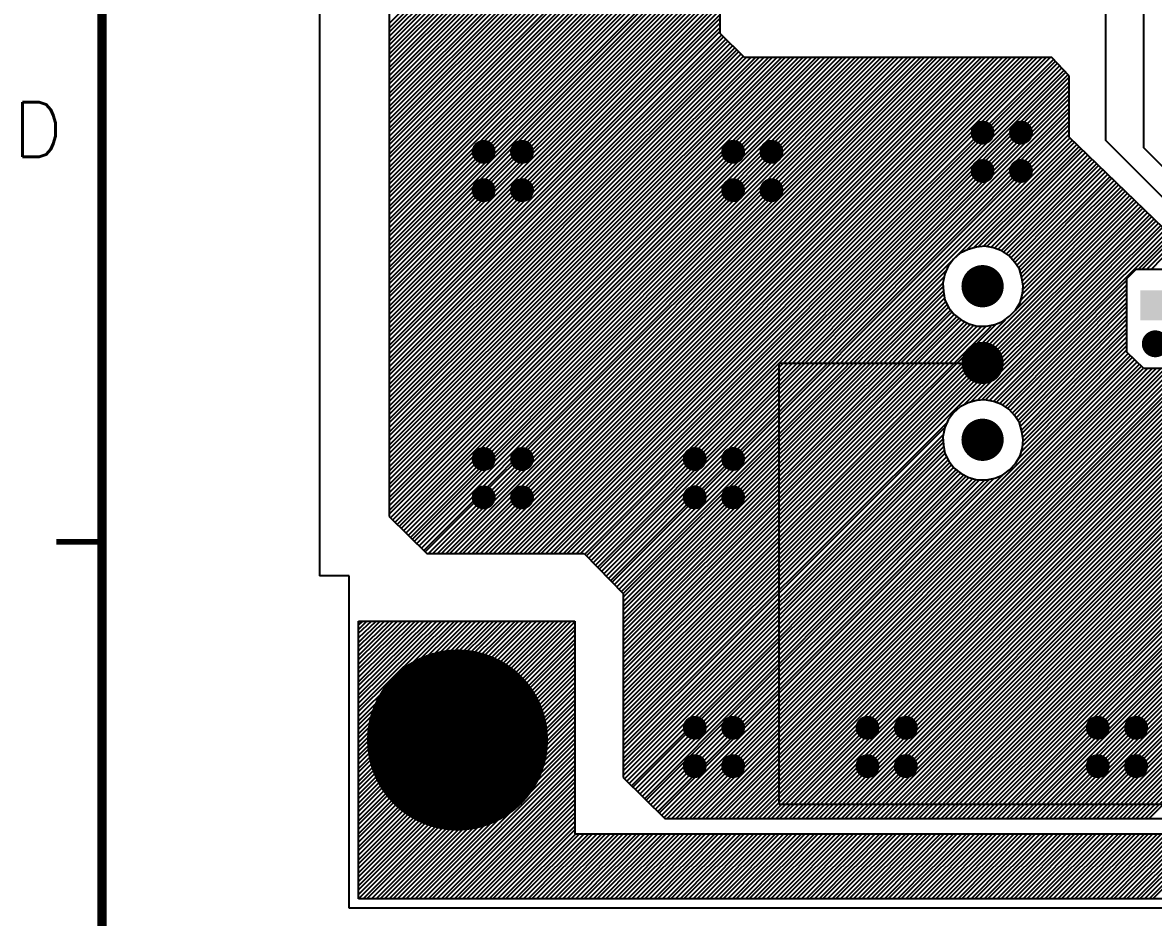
# Model space of a CAD drawing. Extents: x 295 to 953, y 10 to 290.
# Drawn here: x 487.6 to 549.4, y 84.5 to 133.3 of the extents above; entities that cross this region are included whole.
import ezdxf
from ezdxf.enums import TextEntityAlignment as Align

# ---------------------------------------------------------------- set-up
doc = ezdxf.new("R2010")
doc.units = 0
doc.header["$LTSCALE"] = 5
doc.header["$MEASUREMENT"] = 0
doc.layers.get('0').update_dxf_attribs({"linetype": 'CONTINUOUS', "lineweight": 25})
for name, color, linetype in [('ART01_PHO', 7, 'CONTINUOUS'), ('문자', 4, 'CONTINUOUS'), ('테두리', 3, 'CONTINUOUS')]:
    doc.layers.add(name, color=color, linetype=linetype)
doc.styles.get("Standard").update_dxf_attribs({"font": 'simplex.shx'})

# ---------------------------------------------------------------- blocks, each defined once
blk = doc.blocks.new('C')
at = {"layer": '테두리'}
for points, const_width in [([(15, 285), (15, 15), (405, 15), (405, 285), (15, 285)], 0.5), ([(12.5, 105), (15, 105)], 0.3)]:
    blk.add_lwpolyline(points, dxfattribs=dict(at, const_width=const_width))
at = {"layer": '문자'}
blk.add_text('D', height=3, dxfattribs=at).set_placement((11.5, 127.5), align=Align.MIDDLE)

msp = doc.modelspace()

# ---------------------------------------------------------------- linework, layer by layer
for points, const_width in [([(539.729, 127.329, 1), (540.378, 127.329, 1)], 0.65), ([(541.824, 127.329, 1), (542.474, 127.329, 1)], 0.65), ([(512.487, 126.281, 1), (513.137, 126.281, 1)], 0.65), ([(514.583, 126.281, 1), (515.232, 126.281, 1)], 0.65), ([(526.108, 126.281, 1), (526.757, 126.281, 1)], 0.65), ([(528.203, 126.281, 1), (528.853, 126.281, 1)], 0.65), ([(539.729, 125.234, 1), (540.378, 125.234, 1)], 0.65), ([(541.824, 125.234, 1), (542.474, 125.234, 1)], 0.65), ([(512.487, 124.186, 1), (513.137, 124.186, 1)], 0.65), ([(514.583, 124.186, 1), (515.232, 124.186, 1)], 0.65), ([(526.108, 124.186, 1), (526.757, 124.186, 1)], 0.65), ([(528.203, 124.186, 1), (528.853, 124.186, 1)], 0.65), ([(539.477, 118.947, 1), (540.63, 118.947, 1)], 1.153), ([(549.116, 115.804, 1), (549.85, 115.804, 1)], 0.733), ([(539.477, 114.756, 1), (540.63, 114.756, 1)], 1.153), ([(539.477, 110.565, 1), (540.63, 110.565, 1)], 1.153), ([(512.487, 109.517, 1), (513.137, 109.517, 1)], 0.65), ([(514.583, 109.517, 1), (515.232, 109.517, 1)], 0.65), ([(524.012, 109.517, 1), (524.662, 109.517, 1)], 0.65), ([(526.108, 109.517, 1), (526.757, 109.517, 1)], 0.65), ([(512.487, 107.422, 1), (513.137, 107.422, 1)], 0.65), ([(514.583, 107.422, 1), (515.232, 107.422, 1)], 0.65), ([(524.012, 107.422, 1), (524.662, 107.422, 1)], 0.65), ([(526.108, 107.422, 1), (526.757, 107.422, 1)], 0.65), ([(508.914, 94.178, 1), (513.86, 94.178, 1)], 4.945), ([(524.012, 94.849, 1), (524.662, 94.849, 1)], 0.65), ([(526.108, 94.849, 1), (526.757, 94.849, 1)], 0.65), ([(533.442, 94.849, 1), (534.092, 94.849, 1)], 0.65), ([(535.538, 94.849, 1), (536.187, 94.849, 1)], 0.65), ([(546.015, 94.849, 1), (546.665, 94.849, 1)], 0.65), ([(548.111, 94.849, 1), (548.76, 94.849, 1)], 0.65), ([(524.012, 92.753, 1), (524.662, 92.753, 1)], 0.65), ([(526.108, 92.753, 1), (526.757, 92.753, 1)], 0.65), ([(533.442, 92.753, 1), (534.092, 92.753, 1)], 0.65), ([(535.538, 92.753, 1), (536.187, 92.753, 1)], 0.65), ([(546.015, 92.753, 1), (546.665, 92.753, 1)], 0.65), ([(548.111, 92.753, 1), (548.76, 92.753, 1)], 0.65)]:
    msp.add_lwpolyline(points, format="xyb", close=True, dxfattribs=dict(const_width=const_width))
msp.add_solid([(550.3, 118.717), (550.3, 117.082), (548.666, 118.717), (548.666, 117.082)])
at = {"layer": 'ART01_PHO', "color": 7}
for p, q in [((503.843, 231.853), (503.843, 103.147)), ((507.657, 181.519), (507.657, 106.374)), ((507.657, 133.28), (531.378, 157.001)), ((507.657, 133.029), (531.629, 157.001)), ((507.657, 132.819), (531.839, 157.001)), ((507.657, 132.568), (532.09, 157.001)), ((507.657, 132.316), (532.342, 157.001)), ((507.657, 132.107), (532.551, 157.001)), ((507.657, 131.855), (532.803, 157.001)), ((507.657, 131.604), (533.054, 157.001)), ((507.657, 131.394), (533.264, 157.001)), ((507.657, 131.143), (529.492, 152.978)), ((507.657, 130.891), (529.492, 152.727)), ((507.657, 130.682), (529.492, 152.517)), ((507.657, 130.43), (529.492, 152.266)), ((507.657, 130.179), (529.492, 152.014)), ((548.854, 126.491), (548.854, 152.266)), ((507.657, 129.969), (529.492, 151.805)), ((507.657, 129.718), (529.492, 151.553)), ((507.657, 129.467), (529.492, 151.302)), ((507.657, 129.257), (529.492, 151.092)), ((507.657, 129.006), (529.492, 150.841)), ((507.657, 128.754), (529.492, 150.589)), ((507.657, 128.544), (529.492, 150.38)), ((507.657, 128.293), (529.492, 150.128)), ((507.657, 128.042), (529.492, 149.877)), ((507.657, 127.832), (529.492, 149.667)), ((507.657, 127.581), (529.492, 149.416)), ((507.657, 127.371), (529.492, 149.206)), ((507.657, 127.12), (529.492, 148.955)), ((507.657, 126.868), (529.492, 148.703)), ((507.657, 126.659), (529.492, 148.494)), ((507.657, 126.407), (529.492, 148.242)), ((507.657, 126.156), (529.492, 147.991)), ((507.657, 125.946), (529.492, 147.781)), ((507.657, 125.695), (529.492, 147.53)), ((507.657, 125.443), (529.492, 147.278)), ((507.657, 125.234), (529.492, 147.069)), ((507.657, 124.982), (529.492, 146.817)), ((507.657, 124.731), (529.492, 146.566)), ((507.657, 124.521), (529.492, 146.356)), ((507.657, 124.27), (529.492, 146.105)), ((507.657, 124.018), (529.492, 145.853)), ((507.657, 123.809), (529.492, 145.644)), ((507.657, 123.557), (529.492, 145.392)), ((507.657, 123.306), (529.492, 145.141)), ((507.657, 123.096), (529.492, 144.931)), ((507.657, 122.845), (529.492, 144.68)), ((507.657, 122.593), (529.492, 144.428)), ((507.657, 122.384), (529.492, 144.219)), ((507.657, 122.132), (529.492, 143.967)), ((507.657, 121.881), (529.492, 143.716)), ((507.657, 121.671), (529.492, 143.506)), ((507.657, 121.42), (529.492, 143.255)), ((507.657, 121.168), (529.492, 143.003)), ((507.657, 120.959), (529.492, 142.794)), ((507.657, 120.707), (529.492, 142.542)), ((507.657, 120.456), (529.492, 142.291)), ((507.657, 120.246), (529.492, 142.081)), ((507.657, 119.995), (529.492, 141.83)), ((507.657, 119.785), (529.492, 141.62)), ((507.657, 119.534), (529.492, 141.369)), ((507.657, 119.282), (529.492, 141.117)), ((507.657, 119.073), (529.492, 140.908)), ((507.657, 118.821), (529.492, 140.656)), ((507.657, 118.57), (529.492, 140.405)), ((507.657, 118.36), (529.492, 140.195)), ((507.657, 118.109), (529.492, 139.944)), ((546.759, 138.854), (546.759, 126.91)), ((507.657, 117.857), (525.72, 135.921)), ((525.72, 132.735), (525.72, 135.921)), ((507.657, 117.648), (525.72, 135.711)), ((507.657, 117.396), (525.72, 135.46)), ((507.657, 117.145), (525.72, 135.208)), ((507.657, 116.935), (525.72, 134.999)), ((507.657, 116.684), (525.72, 134.747)), ((507.657, 116.433), (525.72, 134.496)), ((507.657, 116.223), (525.72, 134.286)), ((507.657, 115.971), (525.72, 134.035)), ((507.657, 115.72), (525.72, 133.783)), ((507.657, 115.51), (525.72, 133.574)), ((507.657, 115.259), (525.72, 133.322)), ((507.657, 115.008), (525.72, 133.071)), ((507.657, 114.798), (525.72, 132.861)), ((527.061, 131.436), (525.72, 132.735)), ((507.657, 114.547), (525.804, 132.652)), ((507.657, 114.295), (525.93, 132.568)), ((507.657, 114.086), (526.055, 132.442)), ((507.657, 113.834), (526.139, 132.316)), ((507.657, 113.583), (526.265, 132.191)), ((507.657, 113.373), (526.391, 132.065)), ((507.657, 113.122), (526.516, 131.939)), ((507.657, 112.87), (526.642, 131.855)), ((507.657, 112.661), (526.726, 131.73)), ((507.657, 112.409), (526.852, 131.604)), ((507.657, 112.158), (526.977, 131.478)), ((507.657, 111.948), (527.145, 131.436)), ((507.657, 111.697), (527.396, 131.436)), ((507.657, 111.487), (527.648, 131.436)), ((507.657, 111.236), (527.857, 131.436)), ((507.657, 110.984), (528.109, 131.436)), ((507.657, 110.775), (528.36, 131.436)), ((507.657, 110.523), (528.57, 131.436)), ((507.657, 110.272), (528.821, 131.436)), ((507.657, 110.062), (529.073, 131.436)), ((507.657, 109.811), (529.282, 131.436)), ((507.657, 109.559), (529.534, 131.436)), ((507.657, 109.35), (529.743, 131.436)), ((507.657, 109.098), (529.995, 131.436)), ((507.657, 108.847), (530.246, 131.436)), ((507.657, 108.637), (530.456, 131.436)), ((507.657, 108.386), (530.707, 131.436)), ((507.657, 108.134), (530.959, 131.436)), ((507.657, 107.925), (531.168, 131.436)), ((507.657, 107.673), (531.42, 131.436)), ((507.657, 107.422), (531.671, 131.436)), ((507.657, 107.212), (531.881, 131.436)), ((507.657, 106.961), (532.132, 131.436)), ((507.657, 106.709), (532.384, 131.436)), ((507.657, 106.5), (532.593, 131.436)), ((507.741, 106.332), (532.845, 131.436)), ((507.866, 106.206), (533.096, 131.436)), ((507.992, 106.081), (533.306, 131.436)), ((508.118, 105.955), (533.557, 131.436)), ((508.202, 105.829), (533.809, 131.436)), ((508.327, 105.745), (534.018, 131.436)), ((508.453, 105.62), (534.27, 131.436)), ((508.579, 105.494), (534.521, 131.436)), ((508.705, 105.368), (534.731, 131.436)), ((508.83, 105.243), (534.982, 131.436)), ((508.914, 105.117), (535.234, 131.436)), ((509.04, 105.033), (535.443, 131.436)), ((509.166, 104.907), (535.695, 131.436)), ((509.291, 104.782), (535.946, 131.436)), ((509.417, 104.656), (536.156, 131.436)), ((509.543, 104.53), (536.407, 131.436)), ((509.627, 104.446), (536.659, 131.436)), ((509.794, 104.362), (536.868, 131.436)), ((510.046, 104.362), (537.12, 131.436)), ((510.297, 104.362), (537.371, 131.436)), ((510.507, 104.362), (537.581, 131.436)), ((510.758, 104.362), (537.832, 131.436)), ((510.968, 104.362), (538.042, 131.436)), ((511.219, 104.362), (538.293, 131.436)), ((511.471, 104.362), (538.545, 131.436)), ((511.68, 104.362), (538.754, 131.436)), ((511.932, 104.362), (539.006, 131.436)), ((512.183, 104.362), (539.257, 131.436)), ((512.393, 104.362), (539.467, 131.436)), ((512.644, 104.362), (539.718, 131.436)), ((512.896, 104.362), (539.969, 131.436)), ((513.105, 104.362), (540.179, 131.436)), ((513.357, 104.362), (540.43, 131.436)), ((513.608, 104.362), (540.682, 131.436)), ((513.818, 104.362), (540.892, 131.436)), ((514.069, 104.362), (541.143, 131.436)), ((514.321, 104.362), (541.394, 131.436)), ((514.53, 104.362), (541.604, 131.436)), ((514.782, 104.362), (541.855, 131.436)), ((515.033, 104.362), (542.107, 131.436)), ((515.243, 104.362), (542.316, 131.436)), ((515.494, 104.362), (542.568, 131.436)), ((515.746, 104.362), (542.819, 131.436)), ((515.955, 104.362), (543.029, 131.436)), ((516.207, 104.362), (543.28, 131.436)), ((516.458, 104.362), (543.532, 131.436)), ((516.668, 104.362), (543.741, 131.436)), ((516.919, 104.362), (543.909, 131.311)), ((517.17, 104.362), (544.035, 131.227)), ((517.38, 104.362), (544.119, 131.101)), ((517.631, 104.362), (544.244, 130.975)), ((543.825, 131.436), (527.061, 131.436)), ((544.789, 130.43), (543.825, 131.436)), ((517.883, 104.362), (544.37, 130.85)), ((518.092, 104.362), (544.496, 130.724)), ((518.344, 104.321), (544.621, 130.64)), ((518.428, 104.237), (544.747, 130.514)), ((518.553, 104.111), (544.789, 130.347)), ((544.789, 127.078), (544.789, 130.43)), ((518.679, 103.985), (544.789, 130.095)), ((518.805, 103.859), (544.789, 129.886)), ((518.931, 103.734), (544.789, 129.634)), ((519.056, 103.608), (544.789, 129.383)), ((519.14, 103.524), (544.789, 129.173)), ((519.266, 103.398), (544.789, 128.922)), ((519.392, 103.273), (544.789, 128.67)), ((519.517, 103.147), (544.789, 128.461)), ((519.643, 103.021), (544.789, 128.209)), ((519.769, 102.896), (544.789, 127.958)), ((519.853, 102.812), (544.789, 127.748)), ((519.978, 102.686), (544.789, 127.497)), ((520.104, 102.56), (544.789, 127.245)), ((520.23, 102.435), (544.831, 127.036)), ((520.356, 102.309), (544.957, 126.91)), ((539.215, 120.959), (545.083, 126.826)), ((539.55, 121.043), (545.208, 126.7)), ((539.844, 121.126), (545.334, 126.575)), ((550.447, 121.629), (544.789, 127.078)), ((552.417, 121.252), (546.759, 126.91)), ((540.095, 121.126), (545.418, 126.449)), ((540.305, 121.126), (545.544, 126.365)), ((540.514, 121.085), (545.669, 126.239)), ((540.724, 121.043), (545.795, 126.114)), ((540.892, 120.959), (545.921, 125.988)), ((553.884, 121.462), (548.854, 126.491)), ((541.059, 120.875), (546.046, 125.904)), ((541.185, 120.791), (546.172, 125.778)), ((541.353, 120.707), (546.298, 125.653)), ((541.478, 120.624), (546.382, 125.527)), ((541.604, 120.498), (546.507, 125.401)), ((541.73, 120.372), (546.633, 125.317)), ((541.814, 120.246), (546.759, 125.192)), ((541.939, 120.121), (546.885, 125.066)), ((542.023, 119.953), (547.01, 124.94)), ((542.065, 119.785), (547.136, 124.856)), ((542.149, 119.618), (547.262, 124.731)), ((542.191, 119.45), (547.388, 124.605)), ((542.233, 119.24), (547.471, 124.479)), ((542.233, 118.528), (547.849, 124.144)), ((542.275, 119.031), (547.597, 124.353)), ((542.275, 118.779), (547.723, 124.27)), ((520.439, 96.022), (548.226, 123.809)), ((520.439, 95.813), (548.351, 123.683)), ((520.439, 95.561), (548.435, 123.557)), ((541.897, 117.69), (548.1, 123.892)), ((542.149, 118.193), (547.974, 124.018)), ((520.439, 95.31), (548.561, 123.431)), ((520.439, 95.1), (548.687, 123.306)), ((520.439, 94.849), (548.812, 123.222)), ((520.439, 94.597), (548.938, 123.096)), ((520.439, 94.388), (549.064, 122.97)), ((520.439, 94.136), (549.19, 122.845)), ((539.047, 112.493), (549.315, 122.761)), ((539.425, 112.661), (549.441, 122.635)), ((539.76, 112.703), (549.525, 122.509)), ((540.011, 112.744), (549.651, 122.384)), ((540.221, 112.744), (549.776, 122.258)), ((540.43, 112.703), (549.902, 122.174)), ((540.64, 112.661), (550.028, 122.048)), ((540.808, 112.619), (550.154, 121.923)), ((540.975, 112.535), (550.279, 121.797)), ((548.561, 119.869), (550.405, 121.713)), ((539.718, 121.085), (539.257, 120.959)), ((540.179, 121.126), (539.718, 121.085)), ((540.64, 121.043), (540.179, 121.126)), ((541.101, 120.875), (540.64, 121.043)), ((548.771, 119.869), (550.447, 121.546)), ((549.022, 119.869), (550.447, 121.294)), ((549.274, 119.869), (550.447, 121.085)), ((538.461, 120.414), (538.167, 120.037)), ((538.838, 120.749), (538.461, 120.414)), ((539.257, 120.959), (538.838, 120.749)), ((541.478, 120.624), (541.101, 120.875)), ((541.814, 120.246), (541.478, 120.624)), ((520.439, 102.183), (538.084, 119.827)), ((538.167, 120.037), (538, 119.618)), ((542.065, 119.869), (541.814, 120.246)), ((542.191, 119.408), (542.065, 119.869)), ((547.932, 119.366), (548.435, 119.869)), ((548.435, 119.869), (549.902, 119.869)), ((520.439, 101.974), (537.958, 119.45)), ((520.439, 101.722), (537.916, 119.157)), ((538, 119.618), (537.874, 119.115)), ((541.143, 112.451), (547.932, 119.282)), ((542.275, 118.947), (542.191, 119.408)), ((547.932, 115.343), (547.932, 119.366)), ((520.439, 101.471), (537.874, 118.905)), ((520.439, 101.261), (537.916, 118.696)), ((537.874, 119.115), (537.916, 118.654)), ((537.916, 118.654), (538, 118.193)), ((541.311, 112.367), (547.932, 119.031)), ((541.436, 112.283), (547.932, 118.779)), ((541.562, 112.158), (547.932, 118.57)), ((542.233, 118.528), (542.275, 118.947)), ((520.439, 101.01), (537.916, 118.486)), ((520.439, 100.758), (537.958, 118.277)), ((520.439, 100.549), (538.042, 118.109)), ((520.439, 100.297), (538.125, 117.941)), ((538, 118.193), (538.209, 117.774)), ((541.688, 112.032), (547.932, 118.318)), ((541.772, 111.906), (547.932, 118.067)), ((541.855, 117.648), (542.107, 118.067)), ((542.107, 118.067), (542.233, 118.528)), ((520.439, 100.088), (538.209, 117.816)), ((520.439, 99.836), (538.293, 117.648)), ((520.439, 99.585), (538.377, 117.522)), ((520.439, 99.375), (538.503, 117.396)), ((538.209, 117.774), (538.503, 117.396)), ((538.503, 117.396), (538.88, 117.103)), ((541.143, 117.019), (541.52, 117.313)), ((541.52, 117.313), (541.855, 117.648)), ((541.897, 111.78), (547.932, 117.857)), ((541.981, 111.613), (547.932, 117.606)), ((542.065, 111.487), (547.932, 117.355)), ((520.439, 99.124), (538.628, 117.271)), ((520.439, 98.872), (538.754, 117.187)), ((520.439, 98.663), (538.88, 117.103)), ((520.439, 96.274), (541.311, 117.103)), ((520.439, 98.411), (539.047, 116.977)), ((520.439, 98.16), (539.215, 116.935)), ((520.439, 96.525), (540.808, 116.894)), ((520.439, 97.95), (539.383, 116.852)), ((520.439, 97.699), (539.55, 116.81)), ((520.439, 97.447), (539.76, 116.768)), ((520.439, 96.735), (540.514, 116.768)), ((520.439, 97.238), (539.969, 116.726)), ((520.439, 96.986), (540.221, 116.726)), ((538.88, 117.103), (539.299, 116.894)), ((539.299, 116.894), (539.76, 116.768)), ((539.76, 116.768), (540.263, 116.768)), ((540.263, 116.768), (540.724, 116.852)), ((540.724, 116.852), (541.143, 117.019)), ((542.149, 111.319), (547.932, 117.145)), ((542.191, 111.11), (547.932, 116.894)), ((542.233, 110.942), (547.932, 116.642)), ((542.275, 110.733), (547.932, 116.433)), ((542.275, 110.481), (547.932, 116.181)), ((542.023, 109.517), (547.932, 115.469)), ((542.191, 109.936), (547.932, 115.72)), ((542.233, 110.23), (547.932, 115.93)), ((522.661, 89.945), (548.016, 115.301)), ((522.828, 89.903), (548.142, 115.175)), ((523.08, 89.903), (548.226, 115.049)), ((523.331, 89.903), (548.351, 114.924)), ((548.854, 114.463), (547.932, 115.343)), ((523.541, 89.903), (548.477, 114.798)), ((523.792, 89.903), (548.603, 114.672)), ((524.044, 89.903), (548.729, 114.588)), ((524.253, 89.903), (548.812, 114.463)), ((524.505, 89.903), (549.064, 114.463)), ((524.756, 89.903), (549.315, 114.463)), ((524.966, 89.903), (549.525, 114.463)), ((525.217, 89.903), (549.776, 114.463)), ((525.469, 89.903), (550.028, 114.463)), ((525.678, 89.903), (550.237, 114.463)), ((525.93, 89.903), (550.489, 114.463)), ((526.181, 89.903), (550.615, 114.337)), ((528.947, 90.658), (528.947, 114.756)), ((528.947, 114.756), (540.053, 114.756)), ((550.531, 114.463), (548.854, 114.463)), ((526.391, 89.903), (550.74, 114.211)), ((526.642, 89.903), (550.866, 114.086)), ((526.894, 89.903), (550.992, 114.002)), ((527.103, 89.903), (551.076, 113.876)), ((527.355, 89.903), (551.076, 113.625)), ((542.526, 89.903), (566.582, 113.96)), ((542.777, 89.903), (566.582, 113.75)), ((527.606, 89.903), (551.076, 113.415)), ((527.816, 89.903), (551.076, 113.164)), ((542.987, 89.903), (566.582, 113.499)), ((543.238, 89.903), (566.582, 113.247)), ((543.49, 89.903), (566.582, 113.038)), ((528.067, 89.903), (551.076, 112.912)), ((528.319, 89.903), (551.076, 112.703)), ((528.528, 89.903), (551.076, 112.451)), ((538.838, 112.367), (538.461, 112.032)), ((539.257, 112.577), (538.838, 112.367)), ((539.718, 112.703), (539.257, 112.577)), ((540.179, 112.744), (539.718, 112.703)), ((540.64, 112.661), (540.179, 112.744)), ((541.101, 112.493), (540.64, 112.661)), ((541.478, 112.242), (541.101, 112.493)), ((543.699, 89.903), (566.582, 112.786)), ((543.951, 89.903), (566.582, 112.535)), ((528.78, 89.903), (551.076, 112.2)), ((528.989, 89.903), (551.076, 111.99)), ((538.461, 112.032), (538.167, 111.655)), ((541.814, 111.864), (541.478, 112.242)), ((542.065, 111.487), (541.814, 111.864)), ((544.202, 89.903), (566.582, 112.325)), ((544.412, 89.903), (566.582, 112.074)), ((544.663, 89.903), (566.582, 111.822)), ((520.439, 93.885), (538.167, 111.571)), ((520.439, 93.675), (537.958, 111.194)), ((529.241, 89.903), (551.076, 111.739)), ((529.492, 89.903), (551.076, 111.487)), ((529.702, 89.903), (551.076, 111.278)), ((538, 111.236), (537.874, 110.733)), ((538.167, 111.655), (538, 111.236)), ((542.191, 111.026), (542.065, 111.487)), ((544.873, 89.903), (566.582, 111.613)), ((545.124, 89.903), (566.582, 111.361)), ((520.439, 93.424), (537.916, 110.858)), ((520.439, 93.172), (537.874, 110.607)), ((529.953, 89.903), (551.076, 111.026)), ((530.204, 89.903), (551.076, 110.775)), ((530.414, 89.903), (551.076, 110.565)), ((537.874, 110.733), (537.916, 110.272)), ((542.275, 110.565), (542.191, 111.026)), ((542.233, 110.146), (542.275, 110.565)), ((545.376, 89.903), (566.582, 111.11)), ((545.585, 89.903), (566.582, 110.9)), ((545.837, 89.903), (566.582, 110.649)), ((520.439, 92.963), (537.874, 110.397)), ((520.439, 92.711), (537.916, 110.188)), ((520.439, 92.502), (537.958, 109.978)), ((530.665, 89.903), (551.076, 110.314)), ((530.917, 89.903), (551.076, 110.062)), ((537.916, 110.272), (538, 109.811)), ((542.107, 109.685), (542.233, 110.146)), ((546.088, 89.903), (566.582, 110.397)), ((546.298, 89.903), (566.582, 110.188)), ((546.549, 89.903), (566.582, 109.936)), ((520.439, 92.25), (538, 109.811)), ((520.523, 92.083), (538.084, 109.643)), ((520.649, 91.957), (538.167, 109.475)), ((520.775, 91.831), (538.251, 109.308)), ((531.126, 89.903), (551.076, 109.853)), ((531.378, 89.903), (551.076, 109.601)), ((531.629, 89.903), (551.076, 109.35)), ((538, 109.811), (538.209, 109.392)), ((538.209, 109.392), (538.503, 109.014)), ((541.855, 109.266), (542.107, 109.685)), ((546.801, 89.903), (566.582, 109.685)), ((547.01, 89.903), (566.582, 109.475)), ((520.9, 91.706), (538.335, 109.182)), ((520.984, 91.622), (538.461, 109.056)), ((521.11, 91.496), (538.586, 108.931)), ((521.236, 91.37), (538.712, 108.847)), ((521.361, 91.245), (538.838, 108.721)), ((531.839, 89.903), (551.076, 109.14)), ((532.09, 89.903), (551.076, 108.889)), ((538.503, 109.014), (538.88, 108.721)), ((538.88, 108.721), (539.299, 108.512)), ((541.143, 108.637), (541.52, 108.931)), ((541.52, 108.931), (541.855, 109.266)), ((547.262, 89.903), (566.582, 109.224)), ((547.513, 89.903), (566.582, 108.973)), ((547.723, 89.903), (566.582, 108.763)), ((521.487, 91.119), (539.006, 108.637)), ((521.613, 90.993), (539.131, 108.553)), ((521.697, 90.909), (539.299, 108.512)), ((521.822, 90.784), (539.508, 108.428)), ((521.948, 90.658), (539.676, 108.386)), ((522.074, 90.532), (539.886, 108.386)), ((522.2, 90.406), (540.137, 108.344)), ((522.325, 90.281), (540.389, 108.386)), ((522.409, 90.197), (540.682, 108.47)), ((522.535, 90.071), (541.101, 108.595)), ((532.342, 89.903), (551.076, 108.637)), ((532.551, 89.903), (551.076, 108.428)), ((532.803, 89.903), (551.076, 108.176)), ((539.299, 108.512), (539.76, 108.386)), ((539.76, 108.386), (540.263, 108.386)), ((540.263, 108.386), (540.724, 108.47)), ((540.724, 108.47), (541.143, 108.637)), ((547.974, 89.903), (566.582, 108.512)), ((548.226, 89.903), (566.582, 108.26)), ((548.435, 89.903), (566.582, 108.05)), ((533.054, 89.903), (551.076, 107.925)), ((533.264, 89.903), (551.076, 107.715)), ((533.515, 89.903), (551.076, 107.464)), ((548.687, 89.903), (566.582, 107.799)), ((548.938, 89.903), (566.582, 107.548)), ((533.767, 89.903), (551.076, 107.212)), ((533.976, 89.903), (551.076, 107.003)), ((549.148, 89.903), (566.582, 107.338)), ((507.657, 106.374), (509.71, 104.362)), ((534.228, 89.903), (551.076, 106.751)), ((534.479, 89.903), (551.076, 106.542)), ((534.689, 89.903), (551.076, 106.29)), ((534.94, 89.903), (551.076, 106.039)), ((535.192, 89.903), (551.076, 105.829)), ((535.401, 89.903), (551.076, 105.578)), ((535.653, 89.903), (551.076, 105.326)), ((535.904, 89.903), (551.076, 105.117)), ((509.71, 104.362), (518.302, 104.362)), ((518.302, 104.362), (520.439, 102.183)), ((536.114, 89.903), (551.076, 104.865)), ((536.365, 89.903), (551.076, 104.614)), ((536.575, 89.903), (551.076, 104.404)), ((536.826, 89.903), (551.118, 104.195)), ((537.078, 89.903), (551.243, 104.069)), ((537.287, 89.903), (551.369, 103.943)), ((537.539, 89.903), (551.495, 103.818)), ((537.79, 89.903), (551.62, 103.734)), ((505.478, 103.147), (503.843, 103.147)), ((505.478, 85), (505.478, 103.147)), ((538, 89.903), (551.746, 103.608)), ((538.251, 89.903), (551.83, 103.482)), ((538.503, 89.903), (551.956, 103.357)), ((538.712, 89.903), (552.081, 103.231)), ((538.964, 89.903), (552.207, 103.105)), ((539.215, 89.903), (552.333, 103.021)), ((539.425, 89.903), (552.459, 102.896)), ((539.676, 89.903), (552.542, 102.77)), ((539.928, 89.903), (552.668, 102.644)), ((540.137, 89.903), (552.794, 102.518)), ((520.439, 102.183), (520.439, 92.125)), ((540.389, 89.903), (552.92, 102.393)), ((540.64, 89.903), (553.045, 102.309)), ((540.85, 89.903), (553.129, 102.183)), ((541.101, 89.903), (553.297, 102.099)), ((541.353, 89.903), (553.548, 102.099)), ((541.562, 89.903), (553.758, 102.099)), ((541.814, 89.903), (554.009, 102.099)), ((542.065, 89.903), (554.261, 102.099)), ((542.275, 89.903), (554.47, 102.099)), ((505.98, 100.465), (506.232, 100.674)), ((505.98, 100.213), (506.441, 100.674)), ((505.98, 100.004), (506.693, 100.674)), ((505.98, 99.752), (506.944, 100.674)), ((505.98, 99.501), (507.154, 100.674)), ((505.98, 99.291), (507.405, 100.674)), ((505.98, 99.04), (507.657, 100.674)), ((505.98, 98.788), (507.866, 100.674)), ((505.98, 98.579), (508.118, 100.674)), ((505.98, 98.327), (508.369, 100.674)), ((505.98, 98.076), (508.579, 100.674)), ((505.98, 97.866), (508.83, 100.674)), ((505.98, 97.615), (509.082, 100.674)), ((505.98, 97.363), (509.291, 100.674)), ((505.98, 97.154), (509.543, 100.674)), ((505.98, 96.902), (509.794, 100.674)), ((505.98, 96.651), (510.004, 100.674)), ((505.98, 96.441), (510.255, 100.674)), ((505.98, 96.19), (510.507, 100.674)), ((505.98, 95.939), (510.716, 100.674)), ((505.98, 95.729), (510.968, 100.674)), ((505.98, 95.478), (511.219, 100.674)), ((505.98, 95.226), (511.429, 100.674)), ((505.98, 95.016), (511.68, 100.674)), ((505.98, 94.765), (511.932, 100.674)), ((505.98, 94.514), (512.141, 100.674)), ((505.98, 94.304), (512.393, 100.674)), ((505.98, 94.053), (512.644, 100.674)), ((505.98, 93.801), (512.854, 100.674)), ((505.98, 93.592), (513.105, 100.674)), ((505.98, 93.34), (513.357, 100.674)), ((505.98, 93.131), (513.566, 100.674)), ((505.98, 92.879), (513.818, 100.674)), ((505.98, 92.628), (514.027, 100.674)), ((505.98, 92.418), (514.279, 100.674)), ((505.98, 92.167), (514.53, 100.674)), ((505.98, 91.915), (514.74, 100.674)), ((505.98, 91.706), (514.991, 100.674)), ((505.98, 91.454), (515.243, 100.674)), ((505.98, 91.203), (515.452, 100.674)), ((505.98, 90.993), (515.704, 100.674)), ((505.98, 90.742), (515.955, 100.674)), ((505.98, 90.49), (516.165, 100.674)), ((505.98, 90.281), (516.416, 100.674)), ((505.98, 90.029), (516.668, 100.674)), ((505.98, 89.778), (516.877, 100.674)), ((505.98, 89.568), (517.129, 100.674)), ((505.98, 89.317), (517.38, 100.674)), ((505.98, 89.065), (517.59, 100.674)), ((505.98, 100.674), (517.799, 100.674)), ((505.98, 85.503), (505.98, 100.674)), ((505.98, 88.856), (517.799, 100.632)), ((517.799, 100.674), (517.799, 89.065)), ((505.98, 88.604), (517.799, 100.381)), ((505.98, 88.353), (517.799, 100.171)), ((505.98, 88.143), (517.799, 99.92)), ((505.98, 87.892), (517.799, 99.668)), ((505.98, 87.64), (517.799, 99.459)), ((505.98, 87.431), (517.799, 99.207)), ((505.98, 87.179), (517.799, 98.998)), ((505.98, 86.928), (517.799, 98.746)), ((505.98, 86.718), (517.799, 98.495)), ((505.98, 86.467), (517.799, 98.285)), ((505.98, 86.215), (517.799, 98.034)), ((505.98, 86.006), (517.799, 97.783)), ((505.98, 85.754), (517.799, 97.573)), ((505.98, 85.503), (517.799, 97.322)), ((506.232, 85.503), (517.799, 97.07)), ((506.441, 85.503), (517.799, 96.861)), ((506.693, 85.503), (517.799, 96.609)), ((506.944, 85.503), (517.799, 96.358)), ((507.154, 85.503), (517.799, 96.148)), ((507.405, 85.503), (517.799, 95.897)), ((507.657, 85.503), (517.799, 95.645)), ((507.866, 85.503), (517.799, 95.436)), ((508.118, 85.503), (517.799, 95.184)), ((508.369, 85.503), (517.799, 94.933)), ((508.579, 85.503), (517.799, 94.723)), ((508.83, 85.503), (517.799, 94.472)), ((509.082, 85.503), (517.799, 94.22)), ((509.291, 85.503), (517.799, 94.011)), ((509.543, 85.503), (517.799, 93.759)), ((509.794, 85.503), (517.799, 93.508)), ((510.004, 85.503), (517.799, 93.298)), ((510.255, 85.503), (517.799, 93.047)), ((510.507, 85.503), (517.799, 92.795)), ((510.716, 85.503), (517.799, 92.586)), ((510.968, 85.503), (517.799, 92.334)), ((511.219, 85.503), (517.799, 92.083)), ((520.439, 92.125), (522.703, 89.903)), ((511.429, 85.503), (517.799, 91.873)), ((511.68, 85.503), (517.799, 91.622)), ((511.89, 85.503), (517.799, 91.412)), ((512.141, 85.503), (517.799, 91.161)), ((512.393, 85.503), (517.799, 90.909)), ((512.602, 85.503), (517.799, 90.7)), ((512.854, 85.503), (517.799, 90.448)), ((513.105, 85.503), (517.799, 90.197)), ((570.857, 90.658), (528.947, 90.658)), ((513.315, 85.503), (517.799, 89.987)), ((513.566, 85.503), (517.799, 89.736)), ((522.703, 89.903), (566.582, 89.903)), ((513.818, 85.503), (517.799, 89.484)), ((514.027, 85.503), (517.799, 89.275)), ((514.279, 85.503), (517.841, 89.065)), ((514.53, 85.503), (518.051, 89.065)), ((514.74, 85.503), (518.302, 89.065)), ((514.991, 85.503), (518.553, 89.065)), ((515.243, 85.503), (518.763, 89.065)), ((515.452, 85.503), (519.014, 89.065)), ((515.704, 85.503), (519.266, 89.065)), ((515.955, 85.503), (519.475, 89.065)), ((516.165, 85.503), (519.727, 89.065)), ((516.416, 85.503), (519.978, 89.065)), ((516.668, 85.503), (520.188, 89.065)), ((516.877, 85.503), (520.439, 89.065)), ((517.129, 85.503), (520.691, 89.065)), ((517.38, 85.503), (520.9, 89.065)), ((517.59, 85.503), (521.152, 89.065)), ((517.799, 89.065), (841.805, 89.065)), ((517.841, 85.503), (521.361, 89.065)), ((518.092, 85.503), (521.613, 89.065)), ((518.302, 85.503), (521.864, 89.065)), ((518.553, 85.503), (522.074, 89.065)), ((518.805, 85.503), (522.325, 89.065)), ((519.014, 85.503), (522.577, 89.065)), ((519.266, 85.503), (522.786, 89.065)), ((519.475, 85.503), (523.038, 89.065)), ((519.727, 85.503), (523.289, 89.065)), ((519.978, 85.503), (523.499, 89.065)), ((520.188, 85.503), (523.75, 89.065)), ((520.439, 85.503), (524.002, 89.065)), ((520.691, 85.503), (524.211, 89.065)), ((520.9, 85.503), (524.463, 89.065)), ((521.152, 85.503), (524.714, 89.065)), ((521.403, 85.503), (524.924, 89.065)), ((521.613, 85.503), (525.175, 89.065)), ((521.864, 85.503), (525.427, 89.065)), ((522.116, 85.503), (525.636, 89.065)), ((522.325, 85.503), (525.888, 89.065)), ((522.577, 85.503), (526.139, 89.065)), ((522.828, 85.503), (526.349, 89.065)), ((523.038, 85.503), (526.6, 89.065)), ((523.289, 85.503), (526.852, 89.065)), ((523.541, 85.503), (527.061, 89.065)), ((523.75, 85.503), (527.313, 89.065)), ((524.002, 85.503), (527.564, 89.065)), ((524.253, 85.503), (527.774, 89.065)), ((524.463, 85.503), (528.025, 89.065)), ((524.714, 85.503), (528.277, 89.065)), ((524.966, 85.503), (528.486, 89.065)), ((525.175, 85.503), (528.738, 89.065)), ((525.427, 85.503), (528.947, 89.065)), ((525.678, 85.503), (529.199, 89.065)), ((525.888, 85.503), (529.45, 89.065)), ((526.139, 85.503), (529.66, 89.065)), ((526.391, 85.503), (529.911, 89.065)), ((526.6, 85.503), (530.163, 89.065)), ((526.852, 85.503), (530.372, 89.065)), ((527.103, 85.503), (530.624, 89.065)), ((527.313, 85.503), (530.875, 89.065)), ((527.564, 85.503), (531.085, 89.065)), ((527.774, 85.503), (531.336, 89.065)), ((528.025, 85.503), (531.587, 89.065)), ((528.277, 85.503), (531.797, 89.065)), ((528.486, 85.503), (532.048, 89.065)), ((528.738, 85.503), (532.3, 89.065)), ((528.989, 85.503), (532.51, 89.065)), ((529.199, 85.503), (532.761, 89.065)), ((529.45, 85.503), (533.012, 89.065)), ((529.702, 85.503), (533.222, 89.065)), ((529.911, 85.503), (533.473, 89.065)), ((530.163, 85.503), (533.725, 89.065)), ((530.414, 85.503), (533.934, 89.065)), ((530.624, 85.503), (534.186, 89.065)), ((530.875, 85.503), (534.437, 89.065)), ((531.126, 85.503), (534.647, 89.065)), ((531.336, 85.503), (534.898, 89.065)), ((531.587, 85.503), (535.15, 89.065)), ((531.839, 85.503), (535.359, 89.065)), ((532.048, 85.503), (535.611, 89.065)), ((532.3, 85.503), (535.862, 89.065)), ((532.551, 85.503), (536.072, 89.065)), ((532.761, 85.503), (536.323, 89.065)), ((533.012, 85.503), (536.575, 89.065)), ((533.264, 85.503), (536.784, 89.065)), ((533.473, 85.503), (537.036, 89.065)), ((533.725, 85.503), (537.245, 89.065)), ((533.976, 85.503), (537.497, 89.065)), ((534.186, 85.503), (537.748, 89.065)), ((534.437, 85.503), (537.958, 89.065)), ((534.689, 85.503), (538.209, 89.065)), ((534.898, 85.503), (538.461, 89.065)), ((535.15, 85.503), (538.67, 89.065)), ((535.401, 85.503), (538.922, 89.065)), ((535.611, 85.503), (539.173, 89.065)), ((535.862, 85.503), (539.383, 89.065)), ((536.072, 85.503), (539.634, 89.065)), ((536.323, 85.503), (539.886, 89.065)), ((536.575, 85.503), (540.095, 89.065)), ((536.784, 85.503), (540.347, 89.065)), ((537.036, 85.503), (540.598, 89.065)), ((537.287, 85.503), (540.808, 89.065)), ((537.497, 85.503), (541.059, 89.065)), ((537.748, 85.503), (541.311, 89.065)), ((538, 85.503), (541.52, 89.065)), ((538.209, 85.503), (541.772, 89.065)), ((538.461, 85.503), (542.023, 89.065)), ((538.712, 85.503), (542.233, 89.065)), ((538.922, 85.503), (542.484, 89.065)), ((539.173, 85.503), (542.736, 89.065)), ((539.425, 85.503), (542.945, 89.065)), ((539.634, 85.503), (543.197, 89.065)), ((539.886, 85.503), (543.448, 89.065)), ((540.137, 85.503), (543.658, 89.065)), ((540.347, 85.503), (543.909, 89.065)), ((540.598, 85.503), (544.16, 89.065)), ((540.85, 85.503), (544.37, 89.065)), ((541.059, 85.503), (544.621, 89.065)), ((541.311, 85.503), (544.873, 89.065)), ((541.562, 85.503), (545.083, 89.065)), ((541.772, 85.503), (545.334, 89.065)), ((542.023, 85.503), (545.544, 89.065)), ((542.275, 85.503), (545.795, 89.065)), ((542.484, 85.503), (546.046, 89.065)), ((542.736, 85.503), (546.256, 89.065)), ((542.987, 85.503), (546.507, 89.065)), ((543.197, 85.503), (546.759, 89.065)), ((543.448, 85.503), (546.968, 89.065)), ((543.658, 85.503), (547.22, 89.065)), ((543.909, 85.503), (547.471, 89.065)), ((544.16, 85.503), (547.681, 89.065)), ((544.37, 85.503), (547.932, 89.065)), ((544.621, 85.503), (548.184, 89.065)), ((544.873, 85.503), (548.393, 89.065)), ((545.083, 85.503), (548.645, 89.065)), ((545.334, 85.503), (548.896, 89.065)), ((545.585, 85.503), (549.106, 89.065)), ((545.795, 85.503), (549.357, 89.065)), ((546.046, 85.503), (549.609, 89.065)), ((546.298, 85.503), (549.818, 89.065)), ((546.507, 85.503), (550.07, 89.065)), ((546.759, 85.503), (550.321, 89.065)), ((547.01, 85.503), (550.531, 89.065)), ((547.22, 85.503), (550.782, 89.065)), ((547.471, 85.503), (551.034, 89.065)), ((547.723, 85.503), (551.243, 89.065)), ((547.932, 85.503), (551.495, 89.065)), ((548.184, 85.503), (551.746, 89.065)), ((548.435, 85.503), (551.956, 89.065)), ((548.645, 85.503), (552.207, 89.065)), ((548.896, 85.503), (552.459, 89.065)), ((549.148, 85.503), (552.668, 89.065)), ((549.357, 85.503), (552.92, 89.065)), ((864.856, 85.503), (505.98, 85.503)), ((864.353, 85), (505.478, 85))]:
    msp.add_line(p, q, dxfattribs=at)

# ---------------------------------------------------------------- block references
msp.add_blockref('C', (476.978, 0))

doc.saveas('drawing.dxf')
